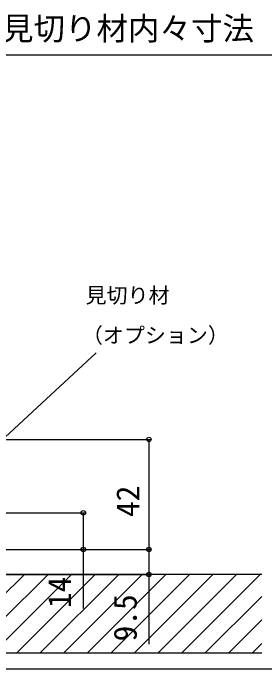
# Model space of a CAD drawing. Units: millimetres, scale not verified. Extents: x -525 to 525, y -784 to 780.
# Drawn here: x 212.4 to 308.3, y -619.7 to -369.6 of the extents above; entities that cross this region are included whole.
import ezdxf
from ezdxf.enums import TextEntityAlignment as Align

# ---------------------------------------------------------------- set-up
doc = ezdxf.new("R2010")
doc.units = ezdxf.units.MM
doc.header["$LTSCALE"] = 4
doc.layers.add('0-3_YKK_12', color=2, linetype='Continuous')
doc.layers.add('0-5_YKK_D', color=6, linetype='Continuous')
doc.styles.add('ＭＳ ゴシック', font='')
doc.styles.get('ＭＳ ゴシック').set_extended_font_data('MS Gothic')

msp = doc.modelspace()

# ---------------------------------------------------------------- linework, layer by layer
at = {"layer": '0-3_YKK_12'}
for p, q in [((307.123, -583.656), (185.623, -583.657)), ((207.622, -610.693), (234.658, -583.657)), ((207.623, -592.732), (216.698, -583.657)), ((207.623, -601.712), (225.678, -583.657)), ((213.638, -613.657), (243.639, -583.657)), ((222.619, -613.657), (252.619, -583.657)), ((231.599, -613.657), (261.599, -583.657)), ((240.579, -613.657), (270.58, -583.657)), ((249.56, -613.657), (279.56, -583.657)), ((258.54, -613.657), (288.54, -583.657)), ((267.52, -613.657), (297.521, -583.656)), ((276.501, -613.657), (306.501, -583.656)), ((285.481, -613.657), (307.123, -592.015)), ((294.461, -613.656), (307.123, -600.995)), ((303.442, -613.656), (307.123, -609.976)), ((307.123, -613.656), (186.623, -613.657)), ((-77.377, -619.661), (468.623, -619.659))]:
    msp.add_line(p, q, dxfattribs=at)
at = {"layer": '0-5_YKK_D'}
for p, q in [((409.623, -385.66), (207.623, -385.66)), ((209.623, -532.161), (265.123, -532.161)), ((264.123, -532.161), (264.123, -574.161)), ((209.623, -560.161), (240.123, -560.161)), ((209.623, -574.156), (265.123, -574.156)), ((209.623, -574.161), (240.123, -574.161)), ((209.623, -574.161), (265.123, -574.161)), ((209.623, -583.657), (265.123, -583.657))]:
    msp.add_line(p, q, dxfattribs=at)
for points in [[(207.437, -533.07), (209.309, -531.338), (244.047, -499.198)], [(239.123, -560.161), (239.123, -574.161), (239.123, -596.629)], [(264.123, -574.156), (264.123, -583.657), (264.123, -610.216)]]:
    msp.add_lwpolyline(points, dxfattribs=at)
for centre in [(264.123, -532.161), (239.123, -560.161), (239.123, -574.161), (264.123, -574.156), (264.123, -574.161), (264.123, -583.657)]:
    msp.add_circle(centre, 0.85, dxfattribs=at)

# ---------------------------------------------------------------- texts
at = {"layer": '0-5_YKK_D', "style": 'ＭＳ ゴシック'}
for s, height, p in [('見切り材内々寸法（DW-49）', 8.798, (208.157, -382.523)), ('見切り材', 5.865, (239.998, -481.898)), ('（オプション）', 5.865, (238.589, -497.14))]:
    msp.add_text(s, height=height, dxfattribs=at).set_placement(p, align=Align.BOTTOM_LEFT)
for s, p in [('42', (263.123, -561.752)), ('14', (237.123, -596.47)), ('9.5', (262.123, -609.171))]:
    msp.add_text(s, height=8.798, rotation=90, dxfattribs=at).set_placement(p, align=Align.BOTTOM_LEFT)

doc.saveas('drawing.dxf')
